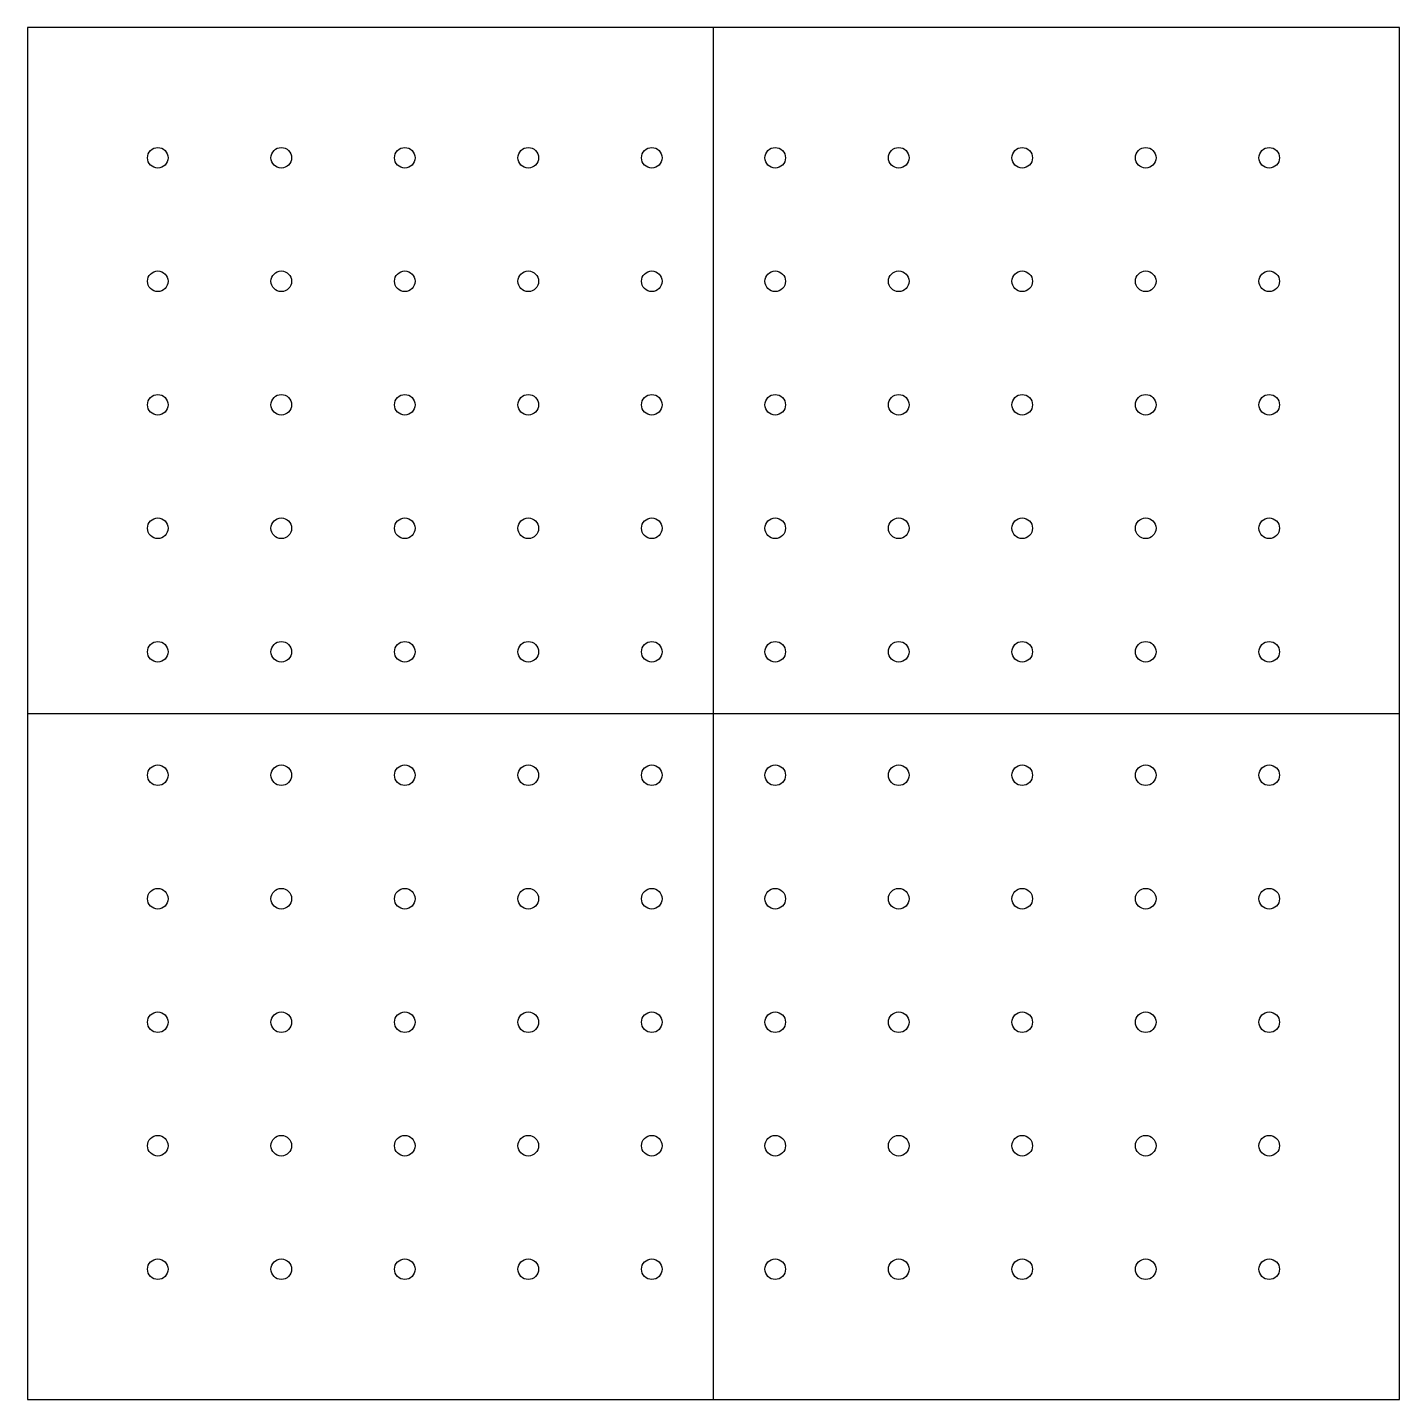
# Model space of a CAD drawing. Header units: metres. Extents: x 0 to 4, y 0 to 4.
import ezdxf

# ---------------------------------------------------------------- set-up
doc = ezdxf.new("R2010")
doc.units = ezdxf.units.M

msp = doc.modelspace()

# ---------------------------------------------------------------- linework, layer by layer
for p, q in [((2, 0), (2, 4)), ((0, 2), (4, 2))]:
    msp.add_line(p, q)
msp.add_lwpolyline([(0, 0), (4, 0), (4, 4), (0, 4)], close=True)
for centre in [(0.38, 3.62), (0.74, 3.62), (1.1, 3.62), (1.46, 3.62), (1.82, 3.62), (2.18, 3.62), (2.54, 3.62), (2.9, 3.62), (3.26, 3.62), (3.62, 3.62), (0.38, 3.26), (0.74, 3.26), (1.1, 3.26), (1.46, 3.26), (1.82, 3.26), (2.18, 3.26), (2.54, 3.26), (2.9, 3.26), (3.26, 3.26), (3.62, 3.26), (0.38, 2.9), (0.74, 2.9), (1.1, 2.9), (1.46, 2.9), (1.82, 2.9), (2.18, 2.9), (2.54, 2.9), (2.9, 2.9), (3.26, 2.9), (3.62, 2.9), (0.38, 2.54), (0.74, 2.54), (1.1, 2.54), (1.46, 2.54), (1.82, 2.54), (2.18, 2.54), (2.54, 2.54), (2.9, 2.54), (3.26, 2.54), (3.62, 2.54), (0.38, 2.18), (0.74, 2.18), (1.1, 2.18), (1.46, 2.18), (1.82, 2.18), (2.18, 2.18), (2.54, 2.18), (2.9, 2.18), (3.26, 2.18), (3.62, 2.18), (0.38, 1.82), (0.74, 1.82), (1.1, 1.82), (1.46, 1.82), (1.82, 1.82), (2.18, 1.82), (2.54, 1.82), (2.9, 1.82), (3.26, 1.82), (3.62, 1.82), (0.38, 1.46), (0.74, 1.46), (1.1, 1.46), (1.46, 1.46), (1.82, 1.46), (2.18, 1.46), (2.54, 1.46), (2.9, 1.46), (3.26, 1.46), (3.62, 1.46), (0.38, 1.1), (0.74, 1.1), (1.1, 1.1), (1.46, 1.1), (1.82, 1.1), (2.18, 1.1), (2.54, 1.1), (2.9, 1.1), (3.26, 1.1), (3.62, 1.1), (0.38, 0.74), (0.74, 0.74), (1.1, 0.74), (1.46, 0.74), (1.82, 0.74), (2.18, 0.74), (2.54, 0.74), (2.9, 0.74), (3.26, 0.74), (3.62, 0.74), (0.38, 0.38), (0.74, 0.38), (1.1, 0.38), (1.46, 0.38), (1.82, 0.38), (2.18, 0.38), (2.54, 0.38), (2.9, 0.38), (3.26, 0.38), (3.62, 0.38)]:
    msp.add_circle(centre, 0.03)

doc.saveas('drawing.dxf')
